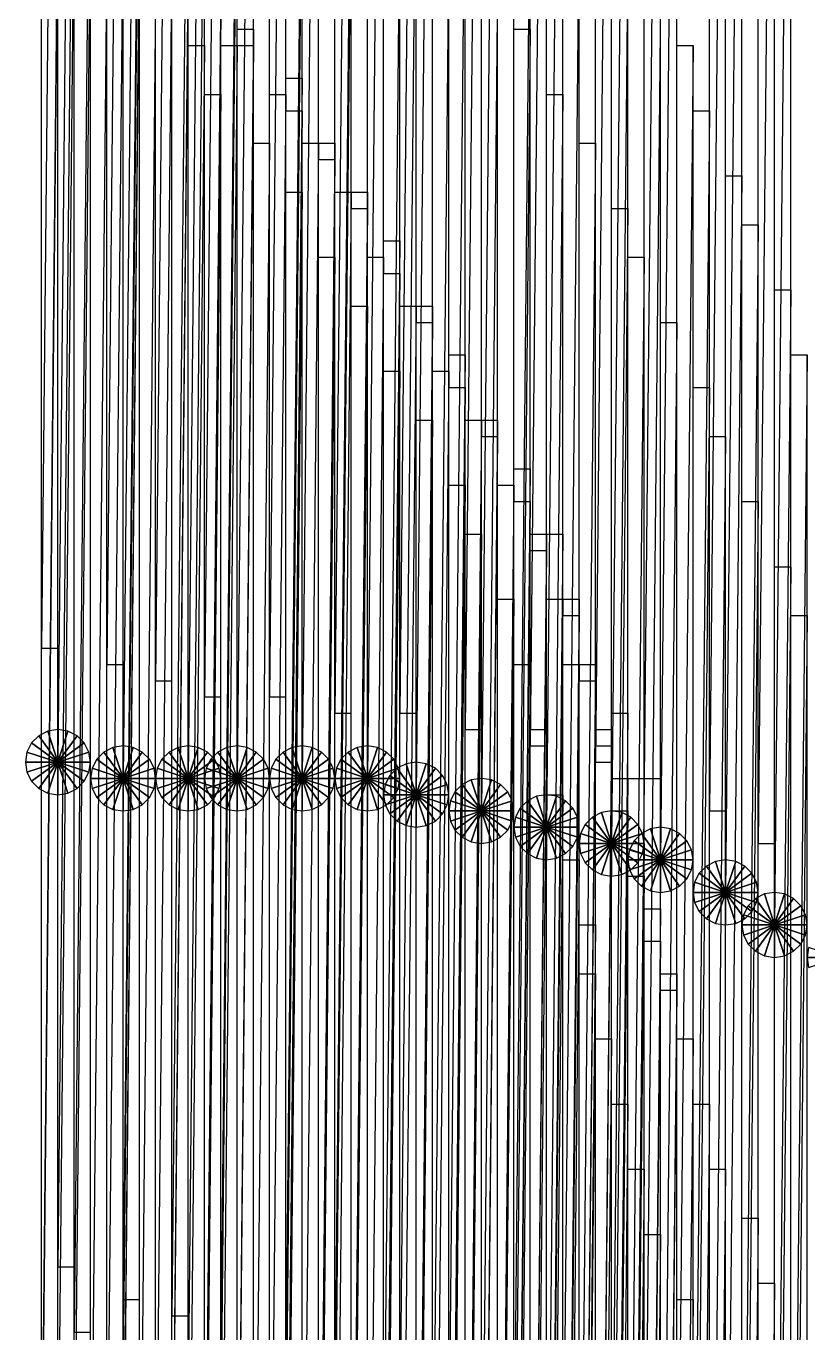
# Model space of a CAD drawing. Header units: metres. Extents: x -172 to 779, y -182 to 937.
# Drawn here: x -11 to 37, y 375 to 455.2 of the extents above; entities that cross this region are included whole.
import ezdxf

# ---------------------------------------------------------------- set-up
doc = ezdxf.new("R2010")
doc.units = ezdxf.units.M

msp = doc.modelspace()

# ---------------------------------------------------------------- linework, layer by layer
for points in [[(-10, 417), (-9, 417), (-9, 518), (-8.9999, 518.0001, 0.0001)], [(-9, 518), (-10, 417), (-10, 518), (-9.9999, 518.0001, 0.0001)], [(-6, 416), (-5, 416), (-5, 517), (-4.9999, 517.0001, 0.0001)], [(-5, 517), (-6, 416), (-6, 517), (-5.9999, 517.0001, 0.0001)], [(-3, 415), (-2, 415), (-2, 516), (-1.9999, 516.0001, 0.0001)], [(-2, 516), (-3, 415), (-3, 516), (-2.9999, 516.0001, 0.0001)], [(0, 414), (1, 414), (1, 515), (1.0001, 515.0001, 0.0001)], [(1, 515), (0, 414), (0, 515), (0.0001, 515.0001, 0.0001)], [(4, 414), (5, 414), (5, 515), (5.0001, 515.0001, 0.0001)], [(5, 515), (4, 414), (4, 515), (4.0001, 515.0001, 0.0001)], [(8, 413), (9, 413), (9, 514), (9.0001, 514.0001, 0.0001)], [(9, 514), (8, 413), (8, 514), (8.0001, 514.0001, 0.0001)], [(12, 413), (13, 413), (13, 514), (13.0001, 514.0001, 0.0001)], [(13, 514), (12, 413), (12, 514), (12.0001, 514.0001, 0.0001)], [(16, 412), (17, 412), (17, 513), (17.0001, 513.0001, 0.0001)], [(17, 513), (16, 412), (16, 513), (16.0001, 513.0001, 0.0001)], [(20, 411), (21, 411), (21, 512), (21.0001, 512.0001, 0.0001)], [(21, 512), (20, 411), (20, 512), (20.0001, 512.0001, 0.0001)], [(-9, 410), (-8, 410), (-8, 511), (-7.9999, 511.0001, 0.0001)], [(-8, 511), (-9, 410), (-9, 511), (-8.9999, 511.0001, 0.0001)], [(24, 410), (25, 410), (25, 511), (25.0001, 511.0001, 0.0001)], [(25, 511), (24, 410), (24, 511), (24.0001, 511.0001, 0.0001)], [(-5, 409), (-4, 409), (-4, 510), (-3.9999, 510.0001, 0.0001)], [(-4, 510), (-5, 409), (-5, 510), (-4.9999, 510.0001, 0.0001)], [(-1, 409), (0, 409), (0, 510), (0.0001, 510.0001, 0.0001)], [(0, 510), (-1, 409), (-1, 510), (-0.9999, 510.0001, 0.0001)], [(2, 409), (3, 409), (3, 510), (3.0001, 510.0001, 0.0001)], [(3, 510), (2, 409), (2, 510), (2.0001, 510.0001, 0.0001)], [(6, 409), (7, 409), (7, 510), (7.0001, 510.0001, 0.0001)], [(7, 510), (6, 409), (6, 510), (6.0001, 510.0001, 0.0001)], [(10, 409), (11, 409), (11, 510), (11.0001, 510.0001, 0.0001)], [(11, 510), (10, 409), (10, 510), (10.0001, 510.0001, 0.0001)], [(27, 409), (28, 409), (28, 510), (28.0001, 510.0001, 0.0001)], [(28, 510), (27, 409), (27, 510), (27.0001, 510.0001, 0.0001)], [(13, 408), (14, 408), (14, 509), (14.0001, 509.0001, 0.0001)], [(14, 509), (13, 408), (13, 509), (13.0001, 509.0001, 0.0001)], [(17, 407), (18, 407), (18, 508), (18.0001, 508.0001, 0.0001)], [(18, 508), (17, 407), (17, 508), (17.0001, 508.0001, 0.0001)], [(31, 407), (32, 407), (32, 508), (32.0001, 508.0001, 0.0001)], [(32, 508), (31, 407), (31, 508), (31.0001, 508.0001, 0.0001)], [(21, 406), (22, 406), (22, 507), (22.0001, 507.0001, 0.0001)], [(22, 507), (21, 406), (21, 507), (21.0001, 507.0001, 0.0001)], [(25, 405), (26, 405), (26, 506), (26.0001, 506.0001, 0.0001)], [(26, 506), (25, 405), (25, 506), (25.0001, 506.0001, 0.0001)], [(34, 405), (35, 405), (35, 506), (35.0001, 506.0001, 0.0001)], [(35, 506), (34, 405), (34, 506), (34.0001, 506.0001, 0.0001)], [(28, 404), (29, 404), (29, 505), (29.0001, 505.0001, 0.0001)], [(29, 505), (28, 404), (28, 505), (28.0001, 505.0001, 0.0001)], [(32, 402), (33, 402), (33, 503), (33.0001, 503.0001, 0.0001)], [(33, 503), (32, 402), (32, 503), (32.0001, 503.0001, 0.0001)], [(35, 400), (36, 400), (36, 501), (36.0001, 501.0001, 0.0001)], [(36, 501), (35, 400), (35, 501), (35.0001, 501.0001, 0.0001)], [(-9, 379), (-8, 379), (-8, 480), (-7.9999, 480.0001, 0.0001)], [(-8, 480), (-9, 379), (-9, 480), (-8.9999, 480.0001, 0.0001)], [(-5, 377), (-4, 377), (-4, 478), (-3.9999, 478.0001, 0.0001)], [(-4, 478), (-5, 377), (-5, 478), (-4.9999, 478.0001, 0.0001)], [(-2, 376), (-1, 376), (-1, 477), (-0.9999, 477.0001, 0.0001)], [(-1, 477), (-2, 376), (-2, 477), (-1.9999, 477.0001, 0.0001)], [(-8, 375), (-7, 375), (-7, 476), (-6.9999, 476.0001, 0.0001)], [(-7, 476), (-8, 375), (-8, 476), (-7.9999, 476.0001, 0.0001)], [(1, 374), (2, 374), (2, 475), (2.0001, 475.0001, 0.0001)], [(2, 475), (1, 374), (1, 475), (1.0001, 475.0001, 0.0001)], [(-5, 373), (-4, 373), (-4, 474), (-3.9999, 474.0001, 0.0001)], [(-4, 474), (-5, 373), (-5, 474), (-4.9999, 474.0001, 0.0001)], [(5, 373), (6, 373), (6, 474), (6.0001, 474.0001, 0.0001)], [(6, 474), (5, 373), (5, 474), (5.0001, 474.0001, 0.0001)], [(-1, 371), (0, 371), (0, 472), (0.0001, 472.0001, 0.0001)], [(0, 472), (-1, 371), (-1, 472), (-0.9999, 472.0001, 0.0001)], [(8, 371), (9, 371), (9, 472), (9.0001, 472.0001, 0.0001)], [(9, 472), (8, 371), (8, 472), (8.0001, 472.0001, 0.0001)], [(1, 369), (2, 369), (2, 470), (2.0001, 470.0001, 0.0001)], [(2, 470), (1, 369), (1, 470), (1.0001, 470.0001, 0.0001)], [(12, 369), (13, 369), (13, 470), (13.0001, 470.0001, 0.0001)], [(13, 470), (12, 369), (12, 470), (12.0001, 470.0001, 0.0001)], [(5, 367), (6, 367), (6, 468), (6.0001, 468.0001, 0.0001)], [(6, 468), (5, 367), (5, 468), (5.0001, 468.0001, 0.0001)], [(15, 367), (16, 367), (16, 468), (16.0001, 468.0001, 0.0001)], [(16, 468), (15, 367), (15, 468), (15.0001, 468.0001, 0.0001)], [(8, 365), (9, 365), (9, 466), (9.0001, 466.0001, 0.0001)], [(9, 466), (8, 365), (8, 466), (8.0001, 466.0001, 0.0001)], [(19, 365), (20, 365), (20, 466), (20.0001, 466.0001, 0.0001)], [(20, 466), (19, 365), (19, 466), (19.0001, 466.0001, 0.0001)], [(-10, 364), (-9, 364), (-9, 465), (-8.9999, 465.0001, 0.0001)], [(-9, 465), (-10, 364), (-10, 465), (-9.9999, 465.0001, 0.0001)], [(-9, 364), (-8, 364), (-8, 465), (-7.9999, 465.0001, 0.0001)], [(-8, 465), (-9, 364), (-9, 465), (-8.9999, 465.0001, 0.0001)], [(-8, 363), (-7, 363), (-7, 464), (-6.9999, 464.0001, 0.0001)], [(-7, 464), (-8, 363), (-8, 464), (-7.9999, 464.0001, 0.0001)], [(11, 363), (12, 363), (12, 464), (12.0001, 464.0001, 0.0001)], [(12, 464), (11, 363), (11, 464), (11.0001, 464.0001, 0.0001)], [(-10, 362), (-9, 362), (-9, 463), (-8.9999, 463.0001, 0.0001)], [(-9, 463), (-10, 362), (-10, 463), (-9.9999, 463.0001, 0.0001)], [(-6, 362), (-5, 362), (-5, 463), (-4.9999, 463.0001, 0.0001)], [(-5, 463), (-6, 362), (-6, 463), (-5.9999, 463.0001, 0.0001)], [(-5, 362), (-4, 362), (-4, 463), (-3.9999, 463.0001, 0.0001)], [(-4, 463), (-5, 362), (-5, 463), (-4.9999, 463.0001, 0.0001)], [(22, 362), (23, 362), (23, 463), (23.0001, 463.0001, 0.0001)], [(23, 463), (22, 362), (22, 463), (22.0001, 463.0001, 0.0001)], [(-5, 361), (-4, 361), (-4, 462), (-3.9999, 462.0001, 0.0001)], [(-4, 462), (-5, 361), (-5, 462), (-4.9999, 462.0001, 0.0001)], [(14, 360), (15, 360), (15, 461), (15.0001, 461.0001, 0.0001)], [(15, 461), (14, 360), (14, 461), (14.0001, 461.0001, 0.0001)], [(-7, 359), (-6, 359), (-6, 460), (-5.9999, 460.0001, 0.0001)], [(-6, 460), (-7, 359), (-7, 460), (-6.9999, 460.0001, 0.0001)], [(-3, 359), (-2, 359), (-2, 460), (-1.9999, 460.0001, 0.0001)], [(-2, 460), (-3, 359), (-3, 460), (-2.9999, 460.0001, 0.0001)], [(-2, 359), (-1, 359), (-1, 460), (-0.9999, 460.0001, 0.0001)], [(-1, 460), (-2, 359), (-2, 460), (-1.9999, 460.0001, 0.0001)], [(25, 359), (26, 359), (26, 460), (26.0001, 460.0001, 0.0001)], [(26, 460), (25, 359), (25, 460), (25.0001, 460.0001, 0.0001)], [(-2, 358), (-1, 358), (-1, 459), (-0.9999, 459.0001, 0.0001)], [(-1, 459), (-2, 358), (-2, 459), (-1.9999, 459.0001, 0.0001)], [(0, 357), (1, 357), (1, 458), (1.0001, 458.0001, 0.0001)], [(1, 458), (0, 357), (0, 458), (0.0001, 458.0001, 0.0001)], [(17, 357), (18, 357), (18, 458), (18.0001, 458.0001, 0.0001)], [(18, 458), (17, 357), (17, 458), (17.0001, 458.0001, 0.0001)], [(-4, 356), (-3, 356), (-3, 457), (-2.9999, 457.0001, 0.0001)], [(-3, 457), (-4, 356), (-4, 457), (-3.9999, 457.0001, 0.0001)], [(0, 356), (1, 356), (1, 457), (1.0001, 457.0001, 0.0001)], [(1, 457), (0, 356), (0, 457), (0.0001, 457.0001, 0.0001)], [(27, 356), (28, 356), (28, 457), (28.0001, 457.0001, 0.0001)], [(28, 457), (27, 356), (27, 457), (27.0001, 457.0001, 0.0001)], [(0, 355), (1, 355), (1, 456), (1.0001, 456.0001, 0.0001)], [(1, 456), (0, 355), (0, 456), (0.0001, 456.0001, 0.0001)], [(2, 354), (3, 354), (3, 455), (3.0001, 455.0001, 0.0001)], [(3, 455), (2, 354), (2, 455), (2.0001, 455.0001, 0.0001)], [(19, 354), (20, 354), (20, 455), (20.0001, 455.0001, 0.0001)], [(20, 455), (19, 354), (19, 455), (19.0001, 455.0001, 0.0001)], [(-1, 353), (0, 353), (0, 454), (0.0001, 454.0001, 0.0001)], [(0, 454), (-1, 353), (-1, 454), (-0.9999, 454.0001, 0.0001)], [(1, 353), (2, 353), (2, 454), (2.0001, 454.0001, 0.0001)], [(2, 454), (1, 353), (1, 454), (1.0001, 454.0001, 0.0001)], [(2, 353), (3, 353), (3, 454), (3.0001, 454.0001, 0.0001)], [(3, 454), (2, 353), (2, 454), (2.0001, 454.0001, 0.0001)], [(29, 353), (30, 353), (30, 454), (30.0001, 454.0001, 0.0001)], [(30, 454), (29, 353), (29, 454), (29.0001, 454.0001, 0.0001)], [(5, 351), (6, 351), (6, 452), (6.0001, 452.0001, 0.0001)], [(6, 452), (5, 351), (5, 452), (5.0001, 452.0001, 0.0001)], [(0, 350), (1, 350), (1, 451), (1.0001, 451.0001, 0.0001)], [(1, 451), (0, 350), (0, 451), (0.0001, 451.0001, 0.0001)], [(4, 350), (5, 350), (5, 451), (5.0001, 451.0001, 0.0001)], [(5, 451), (4, 350), (4, 451), (4.0001, 451.0001, 0.0001)], [(21, 350), (22, 350), (22, 451), (22.0001, 451.0001, 0.0001)], [(22, 451), (21, 350), (21, 451), (21.0001, 451.0001, 0.0001)], [(5, 349), (6, 349), (6, 450), (6.0001, 450.0001, 0.0001)], [(6, 450), (5, 349), (5, 450), (5.0001, 450.0001, 0.0001)], [(30, 349), (31, 349), (31, 450), (31.0001, 450.0001, 0.0001)], [(31, 450), (30, 349), (30, 450), (30.0001, 450.0001, 0.0001)], [(3, 347), (4, 347), (4, 448), (4.0001, 448.0001, 0.0001)], [(4, 448), (3, 347), (3, 448), (3.0001, 448.0001, 0.0001)], [(6, 347), (7, 347), (7, 448), (7.0001, 448.0001, 0.0001)], [(7, 448), (6, 347), (6, 448), (6.0001, 448.0001, 0.0001)], [(7, 347), (8, 347), (8, 448), (8.0001, 448.0001, 0.0001)], [(8, 448), (7, 347), (7, 448), (7.0001, 448.0001, 0.0001)], [(23, 347), (24, 347), (24, 448), (24.0001, 448.0001, 0.0001)], [(24, 448), (23, 347), (23, 448), (23.0001, 448.0001, 0.0001)], [(7, 346), (8, 346), (8, 447), (8.0001, 447.0001, 0.0001)], [(8, 447), (7, 346), (7, 447), (7.0001, 447.0001, 0.0001)], [(32, 345), (33, 345), (33, 446), (33.0001, 446.0001, 0.0001)], [(33, 446), (32, 345), (32, 446), (32.0001, 446.0001, 0.0001)], [(5, 344), (6, 344), (6, 445), (6.0001, 445.0001, 0.0001)], [(6, 445), (5, 344), (5, 445), (5.0001, 445.0001, 0.0001)], [(8, 344), (9, 344), (9, 445), (9.0001, 445.0001, 0.0001)], [(9, 445), (8, 344), (8, 445), (8.0001, 445.0001, 0.0001)], [(9, 344), (10, 344), (10, 445), (10.0001, 445.0001, 0.0001)], [(10, 445), (9, 344), (9, 445), (9.0001, 445.0001, 0.0001)], [(9, 343), (10, 343), (10, 444), (10.0001, 444.0001, 0.0001)], [(10, 444), (9, 343), (9, 444), (9.0001, 444.0001, 0.0001)], [(25, 343), (26, 343), (26, 444), (26.0001, 444.0001, 0.0001)], [(26, 444), (25, 343), (25, 444), (25.0001, 444.0001, 0.0001)], [(33, 342), (34, 342), (34, 443), (34.0001, 443.0001, 0.0001)], [(34, 443), (33, 342), (33, 443), (33.0001, 443.0001, 0.0001)], [(11, 341), (12, 341), (12, 442), (12.0001, 442.0001, 0.0001)], [(12, 442), (11, 341), (11, 442), (11.0001, 442.0001, 0.0001)], [(7, 340), (8, 340), (8, 441), (8.0001, 441.0001, 0.0001)], [(8, 441), (7, 340), (7, 441), (7.0001, 441.0001, 0.0001)], [(10, 340), (11, 340), (11, 441), (11.0001, 441.0001, 0.0001)], [(11, 441), (10, 340), (10, 441), (10.0001, 441.0001, 0.0001)], [(26, 340), (27, 340), (27, 441), (27.0001, 441.0001, 0.0001)], [(27, 441), (26, 340), (26, 441), (26.0001, 441.0001, 0.0001)], [(11, 339), (12, 339), (12, 440), (12.0001, 440.0001, 0.0001)], [(12, 440), (11, 339), (11, 440), (11.0001, 440.0001, 0.0001)], [(35, 338), (36, 338), (36, 439), (36.0001, 439.0001, 0.0001)], [(36, 439), (35, 338), (35, 439), (35.0001, 439.0001, 0.0001)], [(9, 337), (10, 337), (10, 438), (10.0001, 438.0001, 0.0001)], [(10, 438), (9, 337), (9, 438), (9.0001, 438.0001, 0.0001)], [(12, 337), (13, 337), (13, 438), (13.0001, 438.0001, 0.0001)], [(13, 438), (12, 337), (12, 438), (12.0001, 438.0001, 0.0001)], [(13, 337), (14, 337), (14, 438), (14.0001, 438.0001, 0.0001)], [(14, 438), (13, 337), (13, 438), (13.0001, 438.0001, 0.0001)], [(13, 336), (14, 336), (14, 437), (14.0001, 437.0001, 0.0001)], [(14, 437), (13, 336), (13, 437), (13.0001, 437.0001, 0.0001)], [(28, 336), (29, 336), (29, 437), (29.0001, 437.0001, 0.0001)], [(29, 437), (28, 336), (28, 437), (28.0001, 437.0001, 0.0001)], [(15, 334), (16, 334), (16, 435), (16.0001, 435.0001, 0.0001)], [(16, 435), (15, 334), (15, 435), (15.0001, 435.0001, 0.0001)], [(36, 334), (37, 334), (37, 435), (37.0001, 435.0001, 0.0001)], [(37, 435), (36, 334), (36, 435), (36.0001, 435.0001, 0.0001)], [(11, 333), (12, 333), (12, 434), (12.0001, 434.0001, 0.0001)], [(12, 434), (11, 333), (11, 434), (11.0001, 434.0001, 0.0001)], [(14, 333), (15, 333), (15, 434), (15.0001, 434.0001, 0.0001)], [(15, 434), (14, 333), (14, 434), (14.0001, 434.0001, 0.0001)], [(15, 332), (16, 332), (16, 433), (16.0001, 433.0001, 0.0001)], [(16, 433), (15, 332), (15, 433), (15.0001, 433.0001, 0.0001)], [(30, 332), (31, 332), (31, 433), (31.0001, 433.0001, 0.0001)], [(31, 433), (30, 332), (30, 433), (30.0001, 433.0001, 0.0001)], [(13, 330), (14, 330), (14, 431), (14.0001, 431.0001, 0.0001)], [(14, 431), (13, 330), (13, 431), (13.0001, 431.0001, 0.0001)], [(16, 330), (17, 330), (17, 431), (17.0001, 431.0001, 0.0001)], [(17, 431), (16, 330), (16, 431), (16.0001, 431.0001, 0.0001)], [(17, 330), (18, 330), (18, 431), (18.0001, 431.0001, 0.0001)], [(18, 431), (17, 330), (17, 431), (17.0001, 431.0001, 0.0001)], [(17, 329), (18, 329), (18, 430), (18.0001, 430.0001, 0.0001)], [(18, 430), (17, 329), (17, 430), (17.0001, 430.0001, 0.0001)], [(31, 329), (32, 329), (32, 430), (32.0001, 430.0001, 0.0001)], [(32, 430), (31, 329), (31, 430), (31.0001, 430.0001, 0.0001)], [(19, 327), (20, 327), (20, 428), (20.0001, 428.0001, 0.0001)], [(20, 428), (19, 327), (19, 428), (19.0001, 428.0001, 0.0001)], [(15, 326), (16, 326), (16, 427), (16.0001, 427.0001, 0.0001)], [(16, 427), (15, 326), (15, 427), (15.0001, 427.0001, 0.0001)], [(18, 326), (19, 326), (19, 427), (19.0001, 427.0001, 0.0001)], [(19, 427), (18, 326), (18, 427), (18.0001, 427.0001, 0.0001)], [(19, 325), (20, 325), (20, 426), (20.0001, 426.0001, 0.0001)], [(20, 426), (19, 325), (19, 426), (19.0001, 426.0001, 0.0001)], [(33, 325), (34, 325), (34, 426), (34.0001, 426.0001, 0.0001)], [(34, 426), (33, 325), (33, 426), (33.0001, 426.0001, 0.0001)], [(16, 323), (17, 323), (17, 424), (17.0001, 424.0001, 0.0001)], [(17, 424), (16, 323), (16, 424), (16.0001, 424.0001, 0.0001)], [(20, 323), (21, 323), (21, 424), (21.0001, 424.0001, 0.0001)], [(21, 424), (20, 323), (20, 424), (20.0001, 424.0001, 0.0001)], [(21, 323), (22, 323), (22, 424), (22.0001, 424.0001, 0.0001)], [(22, 424), (21, 323), (21, 424), (21.0001, 424.0001, 0.0001)], [(20, 322), (21, 322), (21, 423), (21.0001, 423.0001, 0.0001)], [(21, 423), (20, 322), (20, 423), (20.0001, 423.0001, 0.0001)], [(35, 321), (36, 321), (36, 422), (36.0001, 422.0001, 0.0001)], [(36, 422), (35, 321), (35, 422), (35.0001, 422.0001, 0.0001)], [(18, 319), (19, 319), (19, 420), (19.0001, 420.0001, 0.0001)], [(19, 420), (18, 319), (18, 420), (18.0001, 420.0001, 0.0001)], [(21, 319), (22, 319), (22, 420), (22.0001, 420.0001, 0.0001)], [(22, 420), (21, 319), (21, 420), (21.0001, 420.0001, 0.0001)], [(22, 319), (23, 319), (23, 420), (23.0001, 420.0001, 0.0001)], [(23, 420), (22, 319), (22, 420), (22.0001, 420.0001, 0.0001)], [(22, 318), (23, 318), (23, 419), (23.0001, 419.0001, 0.0001)], [(23, 419), (22, 318), (22, 419), (22.0001, 419.0001, 0.0001)], [(36, 318), (37, 318), (37, 419), (37.0001, 419.0001, 0.0001)], [(37, 419), (36, 318), (36, 419), (36.0001, 419.0001, 0.0001)], [(19, 315), (20, 315), (20, 416), (20.0001, 416.0001, 0.0001)], [(20, 416), (19, 315), (19, 416), (19.0001, 416.0001, 0.0001)], [(22, 315), (23, 315), (23, 416), (23.0001, 416.0001, 0.0001)], [(23, 416), (22, 315), (22, 416), (22.0001, 416.0001, 0.0001)], [(23, 315), (24, 315), (24, 416), (24.0001, 416.0001, 0.0001)], [(24, 416), (23, 315), (23, 416), (23.0001, 416.0001, 0.0001)], [(23, 314), (24, 314), (24, 415), (24.0001, 415.0001, 0.0001)], [(24, 415), (23, 314), (23, 415), (23.0001, 415.0001, 0.0001)], [(25, 312), (26, 312), (26, 413), (26.0001, 413.0001, 0.0001)], [(26, 413), (25, 312), (25, 413), (25.0001, 413.0001, 0.0001)], [(-9, 410), (-9.618034, 411.9021), (-10.17557, 411.61804), (-10.17547, 411.61813, 0.0001)], [(-9, 410), (-9, 412), (-9.618034, 411.9021), (-9.617934, 411.9022, 0.0001)], [(-9, 410), (-8.381966, 411.9021), (-9, 412), (-8.9999, 412.0001, 0.0001)], [(-9, 410), (-7.824429, 411.61804), (-8.381966, 411.9021), (-8.381865, 411.9022, 0.0001)], [(20, 311), (21, 311), (21, 412), (21.0001, 412.0001, 0.0001)], [(21, 412), (20, 311), (20, 412), (20.0001, 412.0001, 0.0001)], [(24, 311), (25, 311), (25, 412), (25.0001, 412.0001, 0.0001)], [(25, 412), (24, 311), (24, 412), (24.0001, 412.0001, 0.0001)], [(-9, 410), (-10.618034, 411.17557), (-10.902113, 410.61804), (-10.902013, 410.61813, 0.0001)], [(-9, 410), (-10.17557, 411.61804), (-10.618034, 411.17557), (-10.617934, 411.17566, 0.0001)], [(-9, 410), (-7.381966, 411.17557), (-7.824429, 411.61804), (-7.824329, 411.61813, 0.0001)], [(-9, 410), (-7.097887, 410.61804), (-7.381966, 411.17557), (-7.381866, 411.17566, 0.0001)], [(-5, 409), (-5.618034, 410.9021), (-6.175571, 410.61804), (-6.17547, 410.61813, 0.0001)], [(-5, 409), (-5, 411), (-5.618034, 410.9021), (-5.617934, 410.9022, 0.0001)], [(-5, 409), (-4.381966, 410.9021), (-5, 411), (-4.9999, 411.0001, 0.0001)], [(-5, 409), (-3.824429, 410.61804), (-4.381966, 410.9021), (-4.381866, 410.9022, 0.0001)], [(-1, 409), (-1.618034, 410.9021), (-2.175571, 410.61804), (-2.175471, 410.61813, 0.0001)], [(-1, 409), (-1, 411), (-1.618034, 410.9021), (-1.617934, 410.9022, 0.0001)], [(-1, 409), (-0.381966, 410.9021), (-1, 411), (-0.9999, 411.0001, 0.0001)], [(-1, 409), (0.175571, 410.61804), (-0.381966, 410.9021), (-0.381866, 410.9022, 0.0001)], [(2, 409), (1.381966, 410.9021), (0.82443, 410.61804), (0.82453, 410.61813, 0.0001)], [(2, 409), (2, 411), (1.381966, 410.9021), (1.382066, 410.9022, 0.0001)], [(2, 409), (2.618034, 410.9021), (2, 411), (2.0001, 411.0001, 0.0001)], [(2, 409), (3.175571, 410.61804), (2.618034, 410.9021), (2.618134, 410.9022, 0.0001)], [(6, 409), (5.381966, 410.9021), (4.824429, 410.61804), (4.82453, 410.61813, 0.0001)], [(6, 409), (6, 411), (5.381966, 410.9021), (5.382066, 410.9022, 0.0001)], [(6, 409), (6.618034, 410.9021), (6, 411), (6.0001, 411.0001, 0.0001)], [(6, 409), (7.175571, 410.61804), (6.618034, 410.9021), (6.618134, 410.9022, 0.0001)], [(10, 409), (9.381966, 410.9021), (8.82443, 410.61804), (8.82453, 410.61813, 0.0001)], [(10, 409), (10, 411), (9.381966, 410.9021), (9.382066, 410.9022, 0.0001)], [(10, 409), (10.618034, 410.9021), (10, 411), (10.0001, 411.0001, 0.0001)], [(10, 409), (11.17557, 410.61804), (10.618034, 410.9021), (10.618135, 410.9022, 0.0001)], [(24, 310), (25, 310), (25, 411), (25.0001, 411.0001, 0.0001)], [(25, 411), (24, 310), (24, 411), (24.0001, 411.0001, 0.0001)], [(-9, 410), (-10.902113, 410.61804), (-11, 410), (-10.9999, 410.0001, 0.0001)], [(-9, 410), (-7, 410), (-7.097887, 410.61804), (-7.097787, 410.61813, 0.0001)], [(-5, 409), (-6.618034, 410.17557), (-6.902113, 409.61804), (-6.902013, 409.61813, 0.0001)], [(-5, 409), (-6.175571, 410.61804), (-6.618034, 410.17557), (-6.617934, 410.17566, 0.0001)], [(-5, 409), (-3.381966, 410.17557), (-3.824429, 410.61804), (-3.82433, 410.61813, 0.0001)], [(-5, 409), (-3.097887, 409.61804), (-3.381966, 410.17557), (-3.381866, 410.17566, 0.0001)], [(-1, 409), (-2.618034, 410.17557), (-2.902113, 409.61804), (-2.902013, 409.61813, 0.0001)], [(-1, 409), (-2.175571, 410.61804), (-2.618034, 410.17557), (-2.617934, 410.17566, 0.0001)], [(-1, 409), (0.618034, 410.17557), (0.175571, 410.61804), (0.175671, 410.61813, 0.0001)], [(-1, 409), (0.902113, 409.61804), (0.618034, 410.17557), (0.618134, 410.17566, 0.0001)], [(2, 409), (0.381966, 410.17557), (0.097887, 409.61804), (0.097987, 409.61813, 0.0001)], [(2, 409), (0.82443, 410.61804), (0.381966, 410.17557), (0.382066, 410.17566, 0.0001)], [(2, 409), (3.618034, 410.17557), (3.175571, 410.61804), (3.17567, 410.61813, 0.0001)], [(2, 409), (3.902113, 409.61804), (3.618034, 410.17557), (3.618134, 410.17566, 0.0001)], [(6, 409), (4.381966, 410.17557), (4.097887, 409.61804), (4.097987, 409.61813, 0.0001)], [(6, 409), (4.824429, 410.61804), (4.381966, 410.17557), (4.382066, 410.17566, 0.0001)], [(6, 409), (7.618034, 410.17557), (7.175571, 410.61804), (7.175671, 410.61813, 0.0001)], [(6, 409), (7.902113, 409.61804), (7.618034, 410.17557), (7.618134, 410.17566, 0.0001)], [(10, 409), (8.381966, 410.17557), (8.097887, 409.61804), (8.097987, 409.61813, 0.0001)], [(10, 409), (8.82443, 410.61804), (8.381966, 410.17557), (8.382066, 410.17566, 0.0001)], [(10, 409), (11.618034, 410.17557), (11.17557, 410.61804), (11.175671, 410.61813, 0.0001)], [(10, 409), (11.902113, 409.61804), (11.618034, 410.17557), (11.618135, 410.17566, 0.0001)], [(-9, 410), (-11, 410), (-10.902113, 409.38196), (-10.902013, 409.38205, 0.0001)], [(-9, 410), (-10.902113, 409.38196), (-10.618034, 408.82443), (-10.617934, 408.82452, 0.0001)], [(-9, 410), (-10.618034, 408.82443), (-10.17557, 408.38196), (-10.17547, 408.38205, 0.0001)], [(-9, 410), (-10.17557, 408.38196), (-9.618034, 408.0979), (-9.617934, 408.098, 0.0001)], [(-9, 410), (-9.618034, 408.0979), (-9, 408), (-8.9999, 408.0001, 0.0001)], [(-9, 410), (-7.097887, 409.38196), (-7, 410), (-6.9999, 410.0001, 0.0001)], [(-9, 410), (-9, 408), (-8.381966, 408.0979), (-8.381865, 408.098, 0.0001)], [(-9, 410), (-8.381966, 408.0979), (-7.82443, 408.38196), (-7.82433, 408.38205, 0.0001)], [(-9, 410), (-7.82443, 408.38196), (-7.381966, 408.82443), (-7.381866, 408.82452, 0.0001)], [(-9, 410), (-7.381966, 408.82443), (-7.097887, 409.38196), (-7.097787, 409.38205, 0.0001)], [(-5, 409), (-6.902113, 409.61804), (-7, 409), (-6.9999, 409.0001, 0.0001)], [(-5, 409), (-3, 409), (-3.097887, 409.61804), (-3.097787, 409.61813, 0.0001)], [(-1, 409), (-2.902113, 409.61804), (-3, 409), (-2.9999, 409.0001, 0.0001)], [(-1, 409), (1, 409), (0.902113, 409.61804), (0.902213, 409.61813, 0.0001)], [(2, 409), (0.097887, 409.61804), (0, 409), (0.0001, 409.0001, 0.0001)], [(2, 409), (4, 409), (3.902113, 409.61804), (3.902213, 409.61813, 0.0001)], [(6, 409), (4.097887, 409.61804), (4, 409), (4.0001, 409.0001, 0.0001)], [(6, 409), (8, 409), (7.902113, 409.61804), (7.902213, 409.61813, 0.0001)], [(10, 409), (8.097887, 409.61804), (8, 409), (8.0001, 409.0001, 0.0001)], [(10, 409), (12, 409), (11.902113, 409.61804), (11.902213, 409.61813, 0.0001)], [(13, 408), (11.82443, 409.61804), (11.381966, 409.17557), (11.382066, 409.17566, 0.0001)], [(13, 408), (12.381966, 409.9021), (11.82443, 409.61804), (11.82453, 409.61813, 0.0001)], [(13, 408), (13, 410), (12.381966, 409.9021), (12.382066, 409.9022, 0.0001)], [(13, 408), (13.618034, 409.9021), (13, 410), (13.0001, 410.0001, 0.0001)], [(13, 408), (14.17557, 409.61804), (13.618034, 409.9021), (13.618135, 409.9022, 0.0001)], [(13, 408), (14.618034, 409.17557), (14.17557, 409.61804), (14.175671, 409.61813, 0.0001)], [(-5, 409), (-7, 409), (-6.902113, 408.38196), (-6.902013, 408.38205, 0.0001)], [(-5, 409), (-6.902113, 408.38196), (-6.618034, 407.82443), (-6.617934, 407.82452, 0.0001)], [(-5, 409), (-6.618034, 407.82443), (-6.175571, 407.38196), (-6.175471, 407.38205, 0.0001)], [(-5, 409), (-6.175571, 407.38196), (-5.618034, 407.0979), (-5.617934, 407.098, 0.0001)], [(-5, 409), (-5.618034, 407.0979), (-5, 407), (-4.9999, 407.0001, 0.0001)], [(-5, 409), (-3.097887, 408.38196), (-3, 409), (-2.9999, 409.0001, 0.0001)], [(-5, 409), (-5, 407), (-4.381966, 407.0979), (-4.381865, 407.098, 0.0001)], [(-5, 409), (-4.381966, 407.0979), (-3.82443, 407.38196), (-3.82433, 407.38205, 0.0001)], [(-5, 409), (-3.82443, 407.38196), (-3.381966, 407.82443), (-3.381866, 407.82452, 0.0001)], [(-5, 409), (-3.381966, 407.82443), (-3.097887, 408.38196), (-3.097787, 408.38205, 0.0001)], [(-1, 409), (-3, 409), (-2.902113, 408.38196), (-2.902013, 408.38205, 0.0001)], [(-1, 409), (-2.902113, 408.38196), (-2.618034, 407.82443), (-2.617934, 407.82452, 0.0001)], [(-1, 409), (-2.618034, 407.82443), (-2.175571, 407.38196), (-2.175471, 407.38205, 0.0001)], [(-1, 409), (-2.175571, 407.38196), (-1.618034, 407.0979), (-1.617934, 407.098, 0.0001)], [(-1, 409), (-1.618034, 407.0979), (-1, 407), (-0.9999, 407.0001, 0.0001)], [(-1, 409), (0.902113, 408.38196), (1, 409), (1.0001, 409.0001, 0.0001)], [(-1, 409), (-1, 407), (-0.381966, 407.0979), (-0.381866, 407.098, 0.0001)], [(-1, 409), (-0.381966, 407.0979), (0.17557, 407.38196), (0.17567, 407.38205, 0.0001)], [(-1, 409), (0.17557, 407.38196), (0.618034, 407.82443), (0.618134, 407.82452, 0.0001)], [(-1, 409), (0.618034, 407.82443), (0.902113, 408.38196), (0.902213, 408.38205, 0.0001)], [(2, 409), (0, 409), (0.097887, 408.38196), (0.097987, 408.38205, 0.0001)], [(2, 409), (0.097887, 408.38196), (0.381966, 407.82443), (0.382066, 407.82452, 0.0001)], [(2, 409), (0.381966, 407.82443), (0.824429, 407.38196), (0.824529, 407.38205, 0.0001)], [(2, 409), (0.824429, 407.38196), (1.381966, 407.0979), (1.382066, 407.098, 0.0001)], [(2, 409), (1.381966, 407.0979), (2, 407), (2.0001, 407.0001, 0.0001)], [(2, 409), (3.902113, 408.38196), (4, 409), (4.0001, 409.0001, 0.0001)], [(2, 409), (2, 407), (2.618034, 407.0979), (2.618134, 407.098, 0.0001)], [(2, 409), (2.618034, 407.0979), (3.17557, 407.38196), (3.17567, 407.38205, 0.0001)], [(2, 409), (3.17557, 407.38196), (3.618034, 407.82443), (3.618134, 407.82452, 0.0001)], [(2, 409), (3.618034, 407.82443), (3.902113, 408.38196), (3.902213, 408.38205, 0.0001)], [(6, 409), (4, 409), (4.097887, 408.38196), (4.097987, 408.38205, 0.0001)], [(6, 409), (4.097887, 408.38196), (4.381966, 407.82443), (4.382066, 407.82452, 0.0001)], [(6, 409), (4.381966, 407.82443), (4.824429, 407.38196), (4.824529, 407.38205, 0.0001)], [(6, 409), (4.824429, 407.38196), (5.381966, 407.0979), (5.382066, 407.098, 0.0001)], [(6, 409), (5.381966, 407.0979), (6, 407), (6.0001, 407.0001, 0.0001)], [(6, 409), (7.902113, 408.38196), (8, 409), (8.0001, 409.0001, 0.0001)], [(6, 409), (6, 407), (6.618034, 407.0979), (6.618135, 407.098, 0.0001)], [(6, 409), (6.618034, 407.0979), (7.17557, 407.38196), (7.17567, 407.38205, 0.0001)], [(6, 409), (7.17557, 407.38196), (7.618034, 407.82443), (7.618134, 407.82452, 0.0001)], [(6, 409), (7.618034, 407.82443), (7.902113, 408.38196), (7.902213, 408.38205, 0.0001)], [(10, 409), (8, 409), (8.097887, 408.38196), (8.097987, 408.38205, 0.0001)], [(10, 409), (8.097887, 408.38196), (8.381966, 407.82443), (8.382066, 407.82452, 0.0001)], [(10, 409), (8.381966, 407.82443), (8.82443, 407.38196), (8.82453, 407.38205, 0.0001)], [(10, 409), (8.82443, 407.38196), (9.381966, 407.0979), (9.382066, 407.098, 0.0001)], [(10, 409), (9.381966, 407.0979), (10, 407), (10.0001, 407.0001, 0.0001)], [(10, 409), (11.902113, 408.38196), (12, 409), (12.0001, 409.0001, 0.0001)], [(10, 409), (10, 407), (10.618034, 407.0979), (10.618135, 407.098, 0.0001)], [(10, 409), (10.618034, 407.0979), (11.17557, 407.38196), (11.175671, 407.38205, 0.0001)], [(10, 409), (11.17557, 407.38196), (11.618034, 407.82443), (11.618135, 407.82452, 0.0001)], [(10, 409), (11.618034, 407.82443), (11.902113, 408.38196), (11.902213, 408.38205, 0.0001)], [(13, 408), (11.097887, 408.61804), (11, 408), (11.0001, 408.0001, 0.0001)], [(13, 408), (11.381966, 409.17557), (11.097887, 408.61804), (11.097987, 408.61813, 0.0001)], [(13, 408), (14.902113, 408.61804), (14.618034, 409.17557), (14.618135, 409.17566, 0.0001)], [(13, 408), (15, 408), (14.902113, 408.61804), (14.902213, 408.61813, 0.0001)], [(17, 407), (15.82443, 408.61804), (15.381966, 408.17557), (15.382066, 408.17566, 0.0001)], [(17, 407), (16.381966, 408.9021), (15.82443, 408.61804), (15.82453, 408.61813, 0.0001)], [(17, 407), (17, 409), (16.381966, 408.9021), (16.382065, 408.9022, 0.0001)], [(17, 407), (17.618034, 408.9021), (17, 409), (17.0001, 409.0001, 0.0001)], [(17, 407), (18.175571, 408.61804), (17.618034, 408.9021), (17.618134, 408.9022, 0.0001)], [(17, 407), (18.618034, 408.17557), (18.175571, 408.61804), (18.17567, 408.61813, 0.0001)], [(25, 308), (26, 308), (26, 409), (26.0001, 409.0001, 0.0001)], [(26, 409), (25, 308), (25, 409), (25.0001, 409.0001, 0.0001)], [(26, 308), (27, 308), (27, 409), (27.0001, 409.0001, 0.0001)], [(27, 409), (26, 308), (26, 409), (26.0001, 409.0001, 0.0001)], [(13, 408), (11, 408), (11.097887, 407.38196), (11.097987, 407.38205, 0.0001)], [(13, 408), (11.097887, 407.38196), (11.381966, 406.82443), (11.382066, 406.82452, 0.0001)], [(13, 408), (11.381966, 406.82443), (11.82443, 406.38196), (11.82453, 406.38205, 0.0001)], [(13, 408), (11.82443, 406.38196), (12.381966, 406.0979), (12.382066, 406.098, 0.0001)], [(13, 408), (12.381966, 406.0979), (13, 406), (13.0001, 406.0001, 0.0001)], [(13, 408), (14.902113, 407.38196), (15, 408), (15.0001, 408.0001, 0.0001)], [(13, 408), (13, 406), (13.618034, 406.0979), (13.618135, 406.098, 0.0001)], [(13, 408), (13.618034, 406.0979), (14.17557, 406.38196), (14.175671, 406.38205, 0.0001)], [(13, 408), (14.17557, 406.38196), (14.618034, 406.82443), (14.618135, 406.82452, 0.0001)], [(13, 408), (14.618034, 406.82443), (14.902113, 407.38196), (14.902213, 407.38205, 0.0001)], [(17, 407), (15.097887, 407.61804), (15, 407), (15.0001, 407.0001, 0.0001)], [(17, 407), (15.381966, 408.17557), (15.097887, 407.61804), (15.097987, 407.61813, 0.0001)], [(17, 407), (18.902113, 407.61804), (18.618034, 408.17557), (18.618134, 408.17566, 0.0001)], [(17, 407), (19, 407), (18.902113, 407.61804), (18.902212, 407.61813, 0.0001)], [(21, 406), (19.82443, 407.61804), (19.381966, 407.17557), (19.382065, 407.17566, 0.0001)], [(21, 406), (20.381966, 407.9021), (19.82443, 407.61804), (19.82453, 407.61813, 0.0001)], [(21, 406), (21, 408), (20.381966, 407.9021), (20.382065, 407.9022, 0.0001)], [(21, 406), (21.618034, 407.9021), (21, 408), (21.0001, 408.0001, 0.0001)], [(21, 307), (22, 307), (22, 408), (22.0001, 408.0001, 0.0001)], [(22, 408), (21, 307), (21, 408), (21.0001, 408.0001, 0.0001)], [(21, 406), (22.175571, 407.61804), (21.618034, 407.9021), (21.618134, 407.9022, 0.0001)], [(21, 406), (22.618034, 407.17557), (22.175571, 407.61804), (22.17567, 407.61813, 0.0001)], [(17, 407), (15, 407), (15.097887, 406.38196), (15.097987, 406.38205, 0.0001)], [(17, 407), (15.097887, 406.38196), (15.381966, 405.82443), (15.382066, 405.82452, 0.0001)], [(17, 407), (15.381966, 405.82443), (15.82443, 405.38196), (15.82453, 405.38205, 0.0001)], [(17, 407), (15.82443, 405.38196), (16.381966, 405.0979), (16.382065, 405.098, 0.0001)], [(17, 407), (16.381966, 405.0979), (17, 405), (17.0001, 405.0001, 0.0001)], [(17, 407), (18.902113, 406.38196), (19, 407), (19.0001, 407.0001, 0.0001)], [(17, 407), (17, 405), (17.618034, 405.0979), (17.618134, 405.098, 0.0001)], [(17, 407), (17.618034, 405.0979), (18.17557, 405.38196), (18.175669, 405.38205, 0.0001)], [(17, 407), (18.17557, 405.38196), (18.618034, 405.82443), (18.618134, 405.82452, 0.0001)], [(17, 407), (18.618034, 405.82443), (18.902113, 406.38196), (18.902212, 406.38205, 0.0001)], [(21, 406), (19.381966, 407.17557), (19.097887, 406.61804), (19.097986, 406.61813, 0.0001)], [(21, 406), (22.902113, 406.61804), (22.618034, 407.17557), (22.618134, 407.17566, 0.0001)], [(25, 405), (24.381966, 406.9021), (23.82443, 406.61804), (23.82453, 406.61813, 0.0001)], [(25, 405), (25, 407), (24.381966, 406.9021), (24.382065, 406.9022, 0.0001)], [(25, 405), (25.618034, 406.9021), (25, 407), (25.0001, 407.0001, 0.0001)], [(25, 306), (26, 306), (26, 407), (26.0001, 407.0001, 0.0001)], [(26, 407), (25, 306), (25, 407), (25.0001, 407.0001, 0.0001)], [(25, 405), (26.175571, 406.61804), (25.618034, 406.9021), (25.618134, 406.9022, 0.0001)], [(21, 406), (19.097887, 406.61804), (19, 406), (19.0001, 406.0001, 0.0001)], [(21, 406), (23, 406), (22.902113, 406.61804), (22.902212, 406.61813, 0.0001)], [(25, 405), (23.381966, 406.17557), (23.097887, 405.61804), (23.097986, 405.61813, 0.0001)], [(25, 405), (23.82443, 406.61804), (23.381966, 406.17557), (23.382065, 406.17566, 0.0001)], [(25, 405), (26.618034, 406.17557), (26.175571, 406.61804), (26.17567, 406.61813, 0.0001)], [(25, 405), (26.902113, 405.61804), (26.618034, 406.17557), (26.618134, 406.17566, 0.0001)], [(21, 406), (19, 406), (19.097887, 405.38196), (19.097986, 405.38205, 0.0001)], [(21, 406), (19.097887, 405.38196), (19.381966, 404.82443), (19.382065, 404.82452, 0.0001)], [(21, 406), (19.381966, 404.82443), (19.824429, 404.38196), (19.824528, 404.38205, 0.0001)], [(21, 406), (19.824429, 404.38196), (20.381966, 404.0979), (20.382065, 404.098, 0.0001)], [(21, 406), (20.381966, 404.0979), (21, 404), (21.0001, 404.0001, 0.0001)], [(21, 406), (22.902113, 405.38196), (23, 406), (23.0001, 406.0001, 0.0001)], [(21, 406), (21, 404), (21.618034, 404.0979), (21.618134, 404.098, 0.0001)], [(21, 406), (21.618034, 404.0979), (22.17557, 404.38196), (22.175669, 404.38205, 0.0001)], [(21, 406), (22.17557, 404.38196), (22.618034, 404.82443), (22.618134, 404.82452, 0.0001)], [(21, 406), (22.618034, 404.82443), (22.902113, 405.38196), (22.902212, 405.38205, 0.0001)], [(25, 405), (23.097887, 405.61804), (23, 405), (23.0001, 405.0001, 0.0001)], [(25, 405), (27, 405), (26.902113, 405.61804), (26.902212, 405.61813, 0.0001)], [(28, 404), (26.82443, 405.61804), (26.381966, 405.17557), (26.382065, 405.17566, 0.0001)], [(28, 404), (27.381966, 405.9021), (26.82443, 405.61804), (26.82453, 405.61813, 0.0001)], [(28, 404), (28, 406), (27.381966, 405.9021), (27.382065, 405.9022, 0.0001)], [(28, 404), (28.618034, 405.9021), (28, 406), (28.0001, 406.0001, 0.0001)], [(28, 404), (29.175571, 405.61804), (28.618034, 405.9021), (28.618134, 405.9022, 0.0001)], [(28, 404), (29.618034, 405.17557), (29.175571, 405.61804), (29.17567, 405.61813, 0.0001)], [(25, 405), (23, 405), (23.097887, 404.38196), (23.097986, 404.38205, 0.0001)], [(25, 405), (23.097887, 404.38196), (23.381966, 403.82443), (23.382065, 403.82452, 0.0001)], [(25, 405), (23.381966, 403.82443), (23.824429, 403.38196), (23.824528, 403.38205, 0.0001)], [(25, 405), (23.824429, 403.38196), (24.381966, 403.0979), (24.382065, 403.098, 0.0001)], [(25, 405), (24.381966, 403.0979), (25, 403), (25.0001, 403.0001, 0.0001)], [(25, 405), (26.902113, 404.38196), (27, 405), (27.0001, 405.0001, 0.0001)], [(25, 405), (25, 403), (25.618034, 403.0979), (25.618134, 403.098, 0.0001)], [(25, 405), (25.618034, 403.0979), (26.17557, 403.38196), (26.175669, 403.38205, 0.0001)], [(25, 405), (26.17557, 403.38196), (26.618034, 403.82443), (26.618134, 403.82452, 0.0001)], [(25, 405), (26.618034, 403.82443), (26.902113, 404.38196), (26.902212, 404.38205, 0.0001)], [(26, 304), (27, 304), (27, 405), (27.0001, 405.0001, 0.0001)], [(27, 405), (26, 304), (26, 405), (26.0001, 405.0001, 0.0001)], [(28, 404), (26.097887, 404.61804), (26, 404), (26.0001, 404.0001, 0.0001)], [(28, 404), (26.381966, 405.17557), (26.097887, 404.61804), (26.097986, 404.61813, 0.0001)], [(28, 404), (29.902113, 404.61804), (29.618034, 405.17557), (29.618134, 405.17566, 0.0001)], [(28, 404), (30, 404), (29.902113, 404.61804), (29.902212, 404.61813, 0.0001)], [(22, 303), (23, 303), (23, 404), (23.0001, 404.0001, 0.0001)], [(23, 404), (22, 303), (22, 404), (22.0001, 404.0001, 0.0001)], [(28, 404), (26, 404), (26.097887, 403.38196), (26.097986, 403.38205, 0.0001)], [(28, 404), (26.097887, 403.38196), (26.381966, 402.82443), (26.382065, 402.82452, 0.0001)], [(28, 404), (26.381966, 402.82443), (26.824429, 402.38196), (26.824528, 402.38205, 0.0001)], [(28, 404), (26.824429, 402.38196), (27.381966, 402.0979), (27.382065, 402.098, 0.0001)], [(28, 404), (27.381966, 402.0979), (28, 402), (28.0001, 402.0001, 0.0001)], [(28, 404), (29.902113, 403.38196), (30, 404), (30.0001, 404.0001, 0.0001)], [(28, 404), (28, 402), (28.618034, 402.0979), (28.618134, 402.098, 0.0001)], [(28, 404), (28.618034, 402.0979), (29.17557, 402.38196), (29.175669, 402.38205, 0.0001)], [(28, 404), (29.17557, 402.38196), (29.618034, 402.82443), (29.618134, 402.82452, 0.0001)], [(28, 404), (29.618034, 402.82443), (29.902113, 403.38196), (29.902212, 403.38205, 0.0001)], [(32, 402), (30.82443, 403.61804), (30.381966, 403.17557), (30.382065, 403.17566, 0.0001)], [(32, 402), (31.381966, 403.9021), (30.82443, 403.61804), (30.82453, 403.61813, 0.0001)], [(32, 402), (32, 404), (31.381966, 403.9021), (31.382065, 403.9022, 0.0001)], [(32, 402), (32.618034, 403.9021), (32, 404), (32.0001, 404.0001, 0.0001)], [(32, 402), (33.17557, 403.61804), (32.618034, 403.9021), (32.618134, 403.9022, 0.0001)], [(32, 402), (33.618034, 403.17557), (33.17557, 403.61804), (33.17567, 403.61813, 0.0001)], [(26, 302), (27, 302), (27, 403), (27.0001, 403.0001, 0.0001)], [(27, 403), (26, 302), (26, 403), (26.0001, 403.0001, 0.0001)], [(32, 402), (30.381966, 403.17557), (30.097887, 402.61804), (30.097986, 402.61813, 0.0001)], [(32, 402), (33.902115, 402.61804), (33.618034, 403.17557), (33.618134, 403.17566, 0.0001)], [(32, 402), (30.097887, 402.61804), (30, 402), (30.0001, 402.0001, 0.0001)], [(32, 402), (30, 402), (30.097887, 401.38196), (30.097986, 401.38205, 0.0001)], [(32, 402), (30.097887, 401.38196), (30.381966, 400.82443), (30.382065, 400.82452, 0.0001)], [(32, 402), (30.381966, 400.82443), (30.824429, 400.38196), (30.824528, 400.38205, 0.0001)], [(32, 402), (30.824429, 400.38196), (31.381966, 400.0979), (31.382065, 400.098, 0.0001)], [(32, 402), (31.381966, 400.0979), (32, 400), (32.0001, 400.0001, 0.0001)], [(32, 402), (34, 402), (33.902115, 402.61804), (33.902214, 402.61813, 0.0001)], [(32, 402), (33.902115, 401.38196), (34, 402), (34.0001, 402.0001, 0.0001)], [(32, 402), (32, 400), (32.618034, 400.0979), (32.618134, 400.098, 0.0001)], [(32, 402), (32.618034, 400.0979), (33.17557, 400.38196), (33.17567, 400.38205, 0.0001)], [(32, 402), (33.17557, 400.38196), (33.618034, 400.82443), (33.618134, 400.82452, 0.0001)], [(32, 402), (33.618034, 400.82443), (33.902115, 401.38196), (33.902214, 401.38205, 0.0001)], [(35, 400), (35, 402), (34.381966, 401.9021), (34.382065, 401.9022, 0.0001)], [(35, 400), (35.618034, 401.9021), (35, 402), (35.0001, 402.0001, 0.0001)], [(35, 400), (33.82443, 401.61804), (33.381966, 401.17557), (33.382065, 401.17566, 0.0001)], [(35, 400), (34.381966, 401.9021), (33.82443, 401.61804), (33.824528, 401.61813, 0.0001)], [(35, 400), (36.17557, 401.61804), (35.618034, 401.9021), (35.618134, 401.9022, 0.0001)], [(35, 400), (36.618034, 401.17557), (36.17557, 401.61804), (36.17567, 401.61813, 0.0001)], [(27, 300), (28, 300), (28, 401), (28.0001, 401.0001, 0.0001)], [(28, 401), (27, 300), (27, 401), (27.0001, 401.0001, 0.0001)], [(35, 400), (33.097885, 400.61804), (33, 400), (33.0001, 400.0001, 0.0001)], [(35, 400), (33.381966, 401.17557), (33.097885, 400.61804), (33.097984, 400.61813, 0.0001)], [(35, 400), (36.902115, 400.61804), (36.618034, 401.17557), (36.618134, 401.17566, 0.0001)], [(35, 400), (37, 400), (36.902115, 400.61804), (36.902214, 400.61813, 0.0001)], [(23, 299), (24, 299), (24, 400), (24.0001, 400.0001, 0.0001)], [(24, 400), (23, 299), (23, 400), (23.0001, 400.0001, 0.0001)], [(35, 400), (33, 400), (33.097885, 399.38196), (33.097984, 399.38205, 0.0001)], [(35, 400), (33.097885, 399.38196), (33.381966, 398.82443), (33.382065, 398.82452, 0.0001)], [(35, 400), (33.381966, 398.82443), (33.82443, 398.38196), (33.824528, 398.38205, 0.0001)], [(35, 400), (33.82443, 398.38196), (34.381966, 398.0979), (34.382065, 398.098, 0.0001)], [(35, 400), (34.381966, 398.0979), (35, 398), (35.0001, 398.0001, 0.0001)], [(35, 400), (36.902115, 399.38196), (37, 400), (37.0001, 400.0001, 0.0001)], [(35, 400), (35, 398), (35.618034, 398.0979), (35.618134, 398.098, 0.0001)], [(35, 400), (35.618034, 398.0979), (36.17557, 398.38196), (36.17567, 398.38205, 0.0001)], [(35, 400), (36.17557, 398.38196), (36.618034, 398.82443), (36.618134, 398.82452, 0.0001)], [(35, 400), (36.618034, 398.82443), (36.902115, 399.38196), (36.902214, 399.38205, 0.0001)], [(27, 298), (28, 298), (28, 399), (28.0001, 399.0001, 0.0001)], [(28, 399), (27, 298), (27, 399), (27.0001, 399.0001, 0.0001)], [(39, 398), (37.097885, 398.61804), (37, 398), (37.0001, 398.0001, 0.0001)], [(39, 398), (37, 398), (37.097885, 397.38196), (37.097984, 397.38205, 0.0001)], [(23, 296), (24, 296), (24, 397), (24.0001, 397.0001, 0.0001)], [(24, 397), (23, 296), (23, 397), (23.0001, 397.0001, 0.0001)], [(28, 296), (29, 296), (29, 397), (29.0001, 397.0001, 0.0001)], [(29, 397), (28, 296), (28, 397), (28.0001, 397.0001, 0.0001)], [(28, 295), (29, 295), (29, 396), (29.0001, 396.0001, 0.0001)], [(29, 396), (28, 295), (28, 396), (28.0001, 396.0001, 0.0001)], [(24, 292), (25, 292), (25, 393), (25.0001, 393.0001, 0.0001)], [(25, 393), (24, 292), (24, 393), (24.0001, 393.0001, 0.0001)], [(29, 292), (30, 292), (30, 393), (30.0001, 393.0001, 0.0001)], [(30, 393), (29, 292), (29, 393), (29.0001, 393.0001, 0.0001)], [(25, 288), (26, 288), (26, 389), (26.0001, 389.0001, 0.0001)], [(26, 389), (25, 288), (25, 389), (25.0001, 389.0001, 0.0001)], [(30, 288), (31, 288), (31, 389), (31.0001, 389.0001, 0.0001)], [(31, 389), (30, 288), (30, 389), (30.0001, 389.0001, 0.0001)], [(26, 284), (27, 284), (27, 385), (27.0001, 385.0001, 0.0001)], [(27, 385), (26, 284), (26, 385), (26.0001, 385.0001, 0.0001)], [(31, 284), (32, 284), (32, 385), (32.0001, 385.0001, 0.0001)], [(32, 385), (31, 284), (31, 385), (31.0001, 385.0001, 0.0001)], [(33, 281), (34, 281), (34, 382), (34.0001, 382.0001, 0.0001)], [(34, 382), (33, 281), (33, 382), (33.0001, 382.0001, 0.0001)], [(27, 280), (28, 280), (28, 381), (28.0001, 381.0001, 0.0001)], [(28, 381), (27, 280), (27, 381), (27.0001, 381.0001, 0.0001)], [(34, 277), (35, 277), (35, 378), (35.0001, 378.0001, 0.0001)], [(35, 378), (34, 277), (34, 378), (34.0001, 378.0001, 0.0001)], [(29, 276), (30, 276), (30, 377), (30.0001, 377.0001, 0.0001)], [(30, 377), (29, 276), (29, 377), (29.0001, 377.0001, 0.0001)]]:
    msp.add_3dface(points)

doc.saveas('drawing.dxf')
